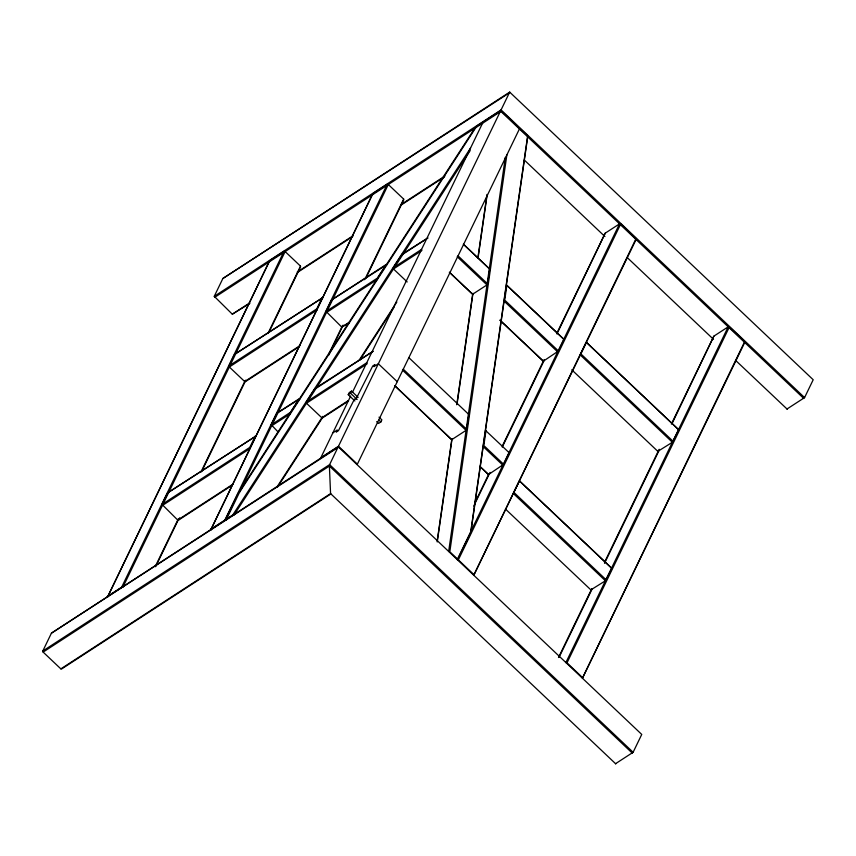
<?xml version="1.0" encoding="UTF-8"?>
<svg xmlns="http://www.w3.org/2000/svg" width="856" height="856" viewBox="0 0 856 856"><rect width="100%" height="100%" fill="white"/><g stroke="black" fill="none" stroke-linecap="round" stroke-linejoin="round"><path stroke-width="1.28" d="M437.181 541.024L451.818 439.16M456.762 404.77L472.737 293.651M477.873 257.934L487 194.44M437.234 541.966L452.064 438.786M457.008 404.396L472.983 293.276M478.119 257.56L487.053 195.393M448.651 551.553L505.318 157.344M506.859 154.947L449.817 551.778L457.757 559.3L470.597 532.732L527.638 135.901L500.803 110.467L475.743 126.752L238.011 493.645L225.385 519.753L232.811 514.927L470.543 148.035M471.035 531.052L527.703 136.842M485.962 430.729L483.833 445.537L503.67 464.337L488.53 474.534L479.735 466.306M330.855 493.987L61.696 668.911L60.851 668.878L43.132 652.09L42.8 651.009L51.424 633.173L338.216 446.779L641.743 734.437L633.119 752.274L615.485 763.734M249.909 303.345L232.308 314.195L214.257 296.326L222.881 278.489L509.684 92.106L813.2 379.754L804.576 397.591L786.942 409.05M269.672 260.673L107.374 597.392L269.672 260.673L283.999 251.364L285.134 251.568L300.488 266.12L300.531 267.029L269.116 332.021M107.342 596.472L121.67 587.163L283.999 251.364M231.88 485.448L178.572 520.095L177.727 520.063L162.041 504.43L167.616 492.885L256.201 435.897L167.616 492.885M298.84 346.937L245.533 381.583L244.688 381.541L229.333 366.999L229.001 365.908L234.587 354.363L323.161 297.385L234.587 354.363M285.134 251.568L122.815 587.355L121.67 587.163M155.621 565.805L178.305 518.864M201 471.924L245.223 380.449M267.907 333.519L300.488 266.12M155.653 566.726L178.925 518.576M201.62 471.635L245.843 380.171M178.572 520.095L179.696 517.784M162.041 504.43L249.781 447.41L255.356 435.865M229.001 365.908L316.741 308.888L322.316 297.353M372.841 193.627L210.544 530.346L372.841 193.627L387.169 184.318L388.303 184.522L403.658 199.074L403.7 199.983L365.876 278.221M210.512 529.425L224.839 520.106L387.169 184.318M271.299 424.79L276.873 413.245L299.161 398.757L290.302 412.432L271.299 424.79L278.393 432.269M326.083 311.456L331.657 299.91L386.163 264.493L377.303 278.168L326.083 311.456L341.769 327.088L349.302 322.787M388.303 184.522L225.973 520.309L224.839 520.106M328.608 354.33L342.571 325.44M364.677 279.709L403.658 199.074M328.64 355.251L343.192 325.152M354.876 400.972L348.231 394.68L349.248 392.583L351.527 391.106L358.161 397.387M348.231 394.68L350.511 393.204L351.527 391.106M350.671 396.018L320.84 457.714L338.473 446.254L500.803 110.467M352.394 392.455L483.169 121.927M42.8 651.009L329.603 464.626L338.216 446.779M214.257 296.326L501.06 109.943L509.684 92.106M519.699 128.368L357.369 464.166L338.473 446.254M376.683 421.634L378.577 423.431L380.856 421.955L381.872 419.857L379.026 417.161M474.877 502.782L488.84 473.892M502.226 446.211L544.116 359.552M556.914 333.08L605.203 233.185L619.53 223.865L620.675 224.069L636.029 238.621L636.072 239.541L473.743 575.328L636.029 238.621M473.753 506.099L490.039 472.405M502.258 447.132L544.149 360.472M556.956 333.99L605.203 233.185M619.53 223.865L457.211 559.663L458.345 559.867L473.7 574.408M503.67 464.337L509.245 452.792L485.502 430.408M558.454 351.003L564.029 339.468L506.859 285.283L504.73 300.103L558.454 351.003L543.314 361.2L499.851 320.123M458.345 559.867L620.675 224.069M605.427 580.785L513.311 493.484L519.399 480.89L611.815 568.363L605.427 580.785L590.801 589.934M672.388 442.274L580.272 354.962L586.36 342.379L678.776 429.84L672.388 442.274L657.761 451.412M558.508 657.504L591.678 588.896M604.475 562.424L659.163 449.282M671.382 424.009L713.861 336.151L728.188 326.842L729.333 327.046L744.677 341.587L744.72 342.507L582.39 678.305L744.677 341.587M559.129 657.215L592.298 588.618M604.518 563.344L659.206 450.203M672.003 423.731L713.861 336.151M728.188 326.842L565.859 662.63L567.004 662.833L582.358 677.385M567.004 662.833L729.333 327.046M354.502 399.035L338.462 430.654L336.258 432.087L337.275 429.99L332.856 432.847M239.573 492.189L475.765 127.683M233.966 515.119L470.169 150.603M276.937 487.043L322.723 416.39M359.06 360.312L396.852 301.986M277.697 486.839L322.776 417.279M359.852 360.055L394.017 307.325M509.973 92.491L222.881 278.489M214.599 297.406L500.846 111.387L803.773 398.468M232.308 314.195L249.096 303.291M297.225 272.015L353.175 235.646M401.304 204.37L444.949 176.004M297.931 272.133L352.661 236.566M400.683 205.354L444.243 177.053M229.333 366.999L317.073 309.979L316.741 308.888M387.158 264.429L331.657 299.91M403.144 254.039L427.957 237.915L402.149 254.104L393.289 267.778L421.537 249.417L421.869 250.508L393.471 268.966L407.189 281.956M326.414 312.536L377.485 279.356M244.688 381.541L300.221 345.46M341.769 327.088L349.548 322.038M300.156 398.703L276.873 413.245M316.142 388.314L373.173 351.249L315.147 388.367L306.288 402.053L366.753 362.751L367.085 363.832L306.469 403.23L321.824 417.781L348.274 400.587M271.63 425.871L290.484 413.619M162.373 505.511L250.113 448.49L249.781 447.41M322.819 417.717L348.574 400.983M353.956 400.105L356.235 398.629L372.745 365.972L374.949 364.549L373.944 366.646L378.352 363.779L397.248 381.69M177.727 520.063L233.26 483.972M338.516 447.174L51.424 633.173M43.132 652.09L329.389 466.06L632.317 753.152M60.851 668.878L330.566 493.602L329.389 466.06M564.029 339.468L506.41 284.973M408.858 357.658L468.853 414.507L466.723 429.327L403.283 369.204L402.47 370.081L466.071 430.354L451.743 439.663L394.894 385.789M501.06 109.943L804.576 397.591M524.343 160.061L604.935 236.566M627.17 257.517L713.508 339.34M735.636 360.419L787.242 409.221M586.649 342.539L678.776 429.84M581.074 354.084L673.191 441.386M489.3 268.752L463.353 244.163L489.76 269.073L487.631 283.882L458.067 255.869L457.265 256.757L486.978 284.92L472.651 294.229L449.646 272.422M504.088 301.13L557.652 351.891M571.755 369.792L658.061 451.583M500.279 320.411L543.314 361.2M449.314 272.219L472.191 293.918M519.688 481.051L611.815 568.363M483.18 446.565L502.857 465.215M514.114 492.596L606.23 579.897M480.098 466.541L488.53 474.534M394.573 385.607L451.294 439.353M505.468 509.063L591.1 590.094M350.511 393.204L357.155 399.495M378.962 420.157L380.856 421.955M329.603 464.626L633.119 752.274M330.566 493.602L615.774 763.894"/></g></svg>
